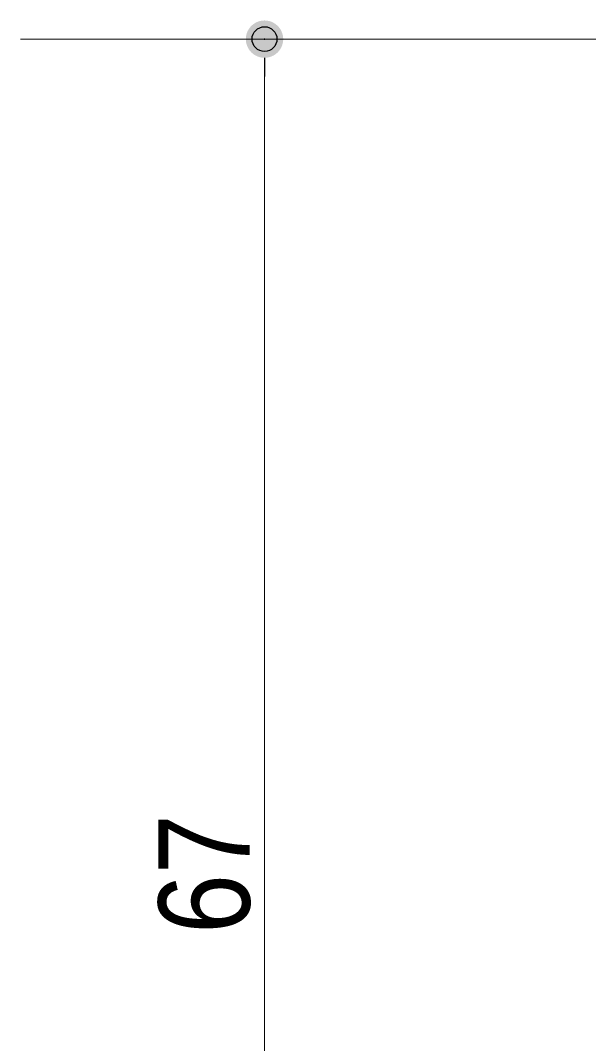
# Model space of a CAD drawing. Units: millimetres, scale not verified. Extents: x -6062 to 6062, y -3045 to 3045.
# Drawn here: x 471.7 to 699.8, y 627.5 to 1038.5 of the extents above; entities that cross this region are included whole.
import ezdxf
from ezdxf.enums import TextEntityAlignment as Align

# ---------------------------------------------------------------- set-up
doc = ezdxf.new("R2010")
doc.units = ezdxf.units.MM
doc.header["$LTSCALE"] = 20
doc.header["$PDMODE"] = 32
doc.header["$PDSIZE"] = 10
for name, color, linetype, lineweight in [('0-1_3一般', 7, 'Continuous', 15), ('0-2_2寸法-1', 7, 'Continuous', 15), ('0-3_0', 7, 'Continuous', 25)]:
    doc.layers.add(name, color=color, linetype=linetype, lineweight=lineweight)
doc.layers.add('0-4_Defpoints', color=7, linetype='Continuous')
doc.styles.add('ＭＳ Ｐゴシック', font='')
doc.styles.get('ＭＳ Ｐゴシック').set_extended_font_data('MS PGothic')

# ---------------------------------------------------------------- blocks, each defined once
blk = doc.blocks.new('グループ-18')
at = {"layer": '0-1_3一般', "lineweight": 5}
blk.add_line((59183.9, 20620.4), (45183.9, 20620.4), dxfattribs=at)
blk = doc.blocks.new('グループ-20')
at = {"layer": '0-1_3一般'}
blk.add_blockref('グループ-18', (0, 0), dxfattribs=at)
blk = doc.blocks.new('_Dot')
at = {"layer": '0-3_0'}
blk.add_line((-10, 0), (-20, 0), dxfattribs=at)
for points in [[(0, 0), (-8.76, 4.82), (-8.09, 5.88)], [(0, 0), (-8.09, 5.88), (-7.29, 6.85)], [(0, 0), (-7.29, 6.85), (-6.37, 7.71)], [(0, 0), (-6.37, 7.71), (-5.36, 8.44)], [(0, 0), (-5.36, 8.44), (-4.26, 9.05)], [(0, 0), (-4.26, 9.05), (-3.09, 9.51)], [(0, 0), (-3.09, 9.51), (-1.87, 9.82)], [(0, 0), (-1.87, 9.82), (-0.63, 9.98)], [(0, 0), (-0.63, 9.98), (0.63, 9.98)], [(0, 0), (0.63, 9.98), (1.87, 9.82)], [(0, 0), (1.87, 9.82), (3.09, 9.51)], [(0, 0), (3.09, 9.51), (4.26, 9.05)], [(0, 0), (4.26, 9.05), (5.36, 8.44)], [(0, 0), (5.36, 8.44), (6.37, 7.71)], [(0, 0), (6.37, 7.71), (7.29, 6.85)], [(0, 0), (7.29, 6.85), (8.09, 5.88)], [(0, 0), (8.09, 5.88), (8.76, 4.82)], [(0, 0), (-10, 0), (-9.92, 1.25)], [(0, 0), (-9.92, -1.25), (-10, 0)], [(0, 0), (-9.92, 1.25), (-9.69, 2.49)], [(0, 0), (-9.69, -2.49), (-9.92, -1.25)], [(0, 0), (-9.69, 2.49), (-9.3, 3.68)], [(0, 0), (-9.3, -3.68), (-9.69, -2.49)], [(0, 0), (-9.3, 3.68), (-8.76, 4.82)], [(0, 0), (-8.76, -4.82), (-9.3, -3.68)], [(0, 0), (-8.09, -5.88), (-8.76, -4.82)], [(0, 0), (-7.29, -6.85), (-8.09, -5.88)], [(0, 0), (-6.37, -7.71), (-7.29, -6.85)], [(0, 0), (-5.36, -8.44), (-6.37, -7.71)], [(0, 0), (-4.26, -9.05), (-5.36, -8.44)], [(0, 0), (-3.09, -9.51), (-4.26, -9.05)], [(0, 0), (-1.87, -9.82), (-3.09, -9.51)], [(0, 0), (-0.63, -9.98), (-1.87, -9.82)], [(0, 0), (0.63, -9.98), (-0.63, -9.98)], [(0, 0), (8.76, 4.82), (9.3, 3.68)], [(0, 0), (9.3, 3.68), (9.69, 2.49)], [(0, 0), (9.69, 2.49), (9.92, 1.25)], [(0, 0), (9.92, 1.25), (10, 0)], [(0, 0), (1.87, -9.82), (0.63, -9.98)], [(0, 0), (3.09, -9.51), (1.87, -9.82)], [(0, 0), (4.26, -9.05), (3.09, -9.51)], [(0, 0), (5.36, -8.44), (4.26, -9.05)], [(0, 0), (6.37, -7.71), (5.36, -8.44)], [(0, 0), (7.29, -6.85), (6.37, -7.71)], [(0, 0), (8.09, -5.88), (7.29, -6.85)], [(0, 0), (8.76, -4.82), (8.09, -5.88)], [(0, 0), (9.3, -3.68), (8.76, -4.82)], [(0, 0), (9.69, -2.49), (9.3, -3.68)], [(0, 0), (9.92, -1.25), (9.69, -2.49)], [(0, 0), (10, 0), (9.92, -1.25)]]:
    blk.add_solid(points, dxfattribs=at)

msp = doc.modelspace()

# ---------------------------------------------------------------- linework, layer by layer
at = {"layer": '0-2_2寸法-1'}
for p, q in [((589.69, 1031.02), (589.89, 1031.02)), ((569.69, 1016.01), (569.69, 376))]:
    msp.add_line(p, q, dxfattribs=at)
at = {"layer": '0-4_Defpoints'}
msp.add_point((569.69, 1031.02), dxfattribs=at)

# ---------------------------------------------------------------- block references
at = {"layer": '0-1_3一般', "xscale": 0.05, "yscale": 0.05}
msp.add_blockref('グループ-20', (-1787.5, 0), dxfattribs=at)
at = {"layer": '0-2_2寸法-1', "xscale": 0.7503418, "yscale": 0.7503418, "rotation": 90}
msp.add_blockref('_Dot', (569.69, 1031.02), dxfattribs=at)

# ---------------------------------------------------------------- texts
at = {"layer": '0-2_2寸法-1', "style": 'ＭＳ Ｐゴシック', "width": 0.9}
msp.add_text('67', height=36.66, rotation=90, dxfattribs=at).set_placement((574.75, 671.6), align=Align.BOTTOM_LEFT)

doc.saveas('drawing.dxf')
